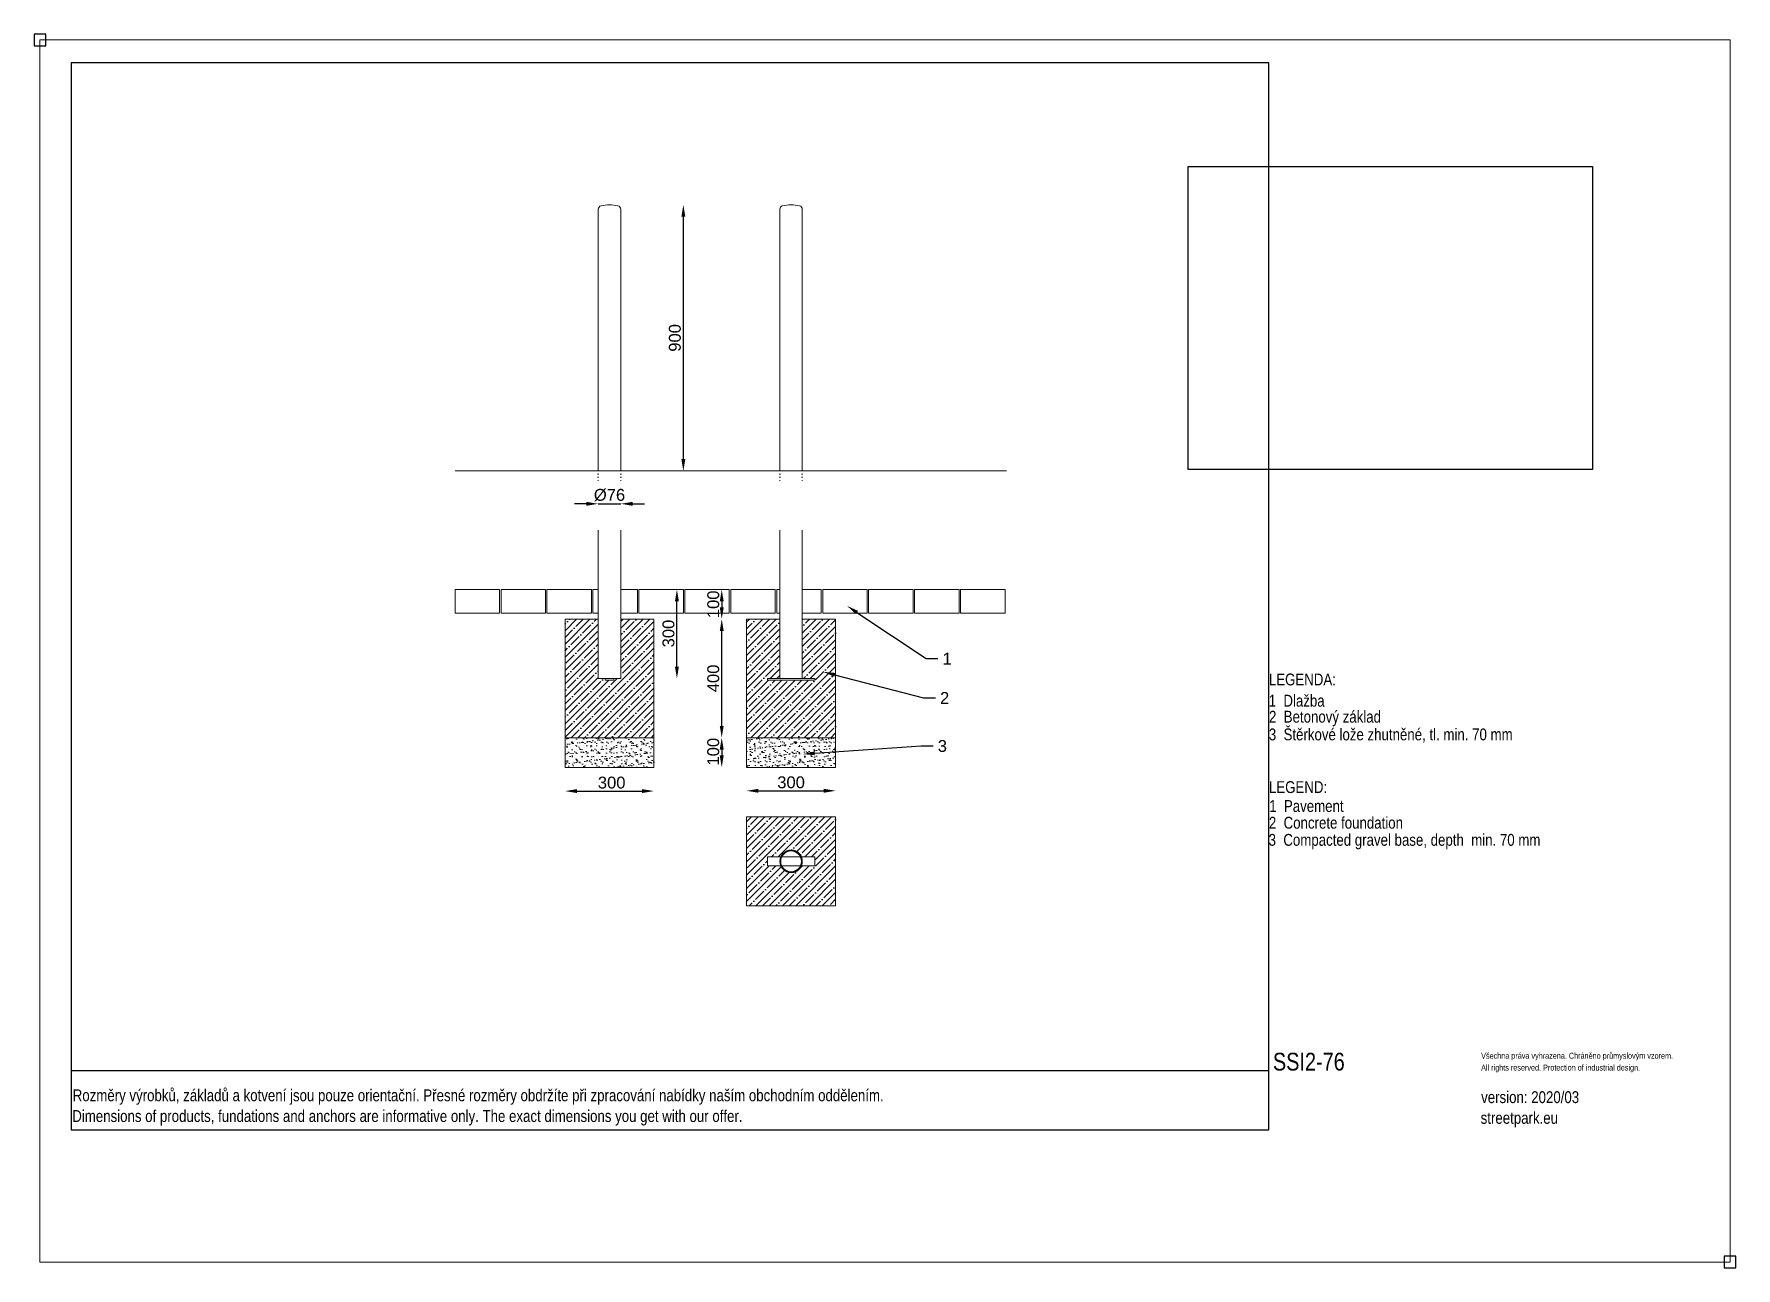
# Model space of a CAD drawing. Header units: millimetres. Extents: x -20 to 5721, y -20 to 4144.
import ezdxf
from ezdxf import colors
from ezdxf.entities.mleader import LeaderData, LeaderLine
from ezdxf.math import Vec2, Vec3

# ---------------------------------------------------------------- set-up
doc = ezdxf.new("R2010")
doc.units = ezdxf.units.MM
doc.linetypes.add('ACAD_ISO07W100', pattern=[3.5, 0.5, -3])
doc.linetypes.add('INCONTINUOUS', pattern=[200000.001, 200000, -0.001])
for name, color, linetype in [('KOTY', 3, 'INCONTINUOUS'), ('OBRYSOVA', 7, 'Continuous'), ('POSTAVY ATD', 8, 'Continuous'), ('SRAFY', 30, 'Continuous'), ('TABULKA', 9, 'Continuous')]:
    doc.layers.add(name, color=color, linetype=linetype)
doc.layers.add('Nekreslit', color=6, linetype='Continuous', plot=False)
doc.styles.add('SEACAD_Arial', font='arial.ttf', dxfattribs={"width": 0.8})
doc.styles.get("Standard").update_dxf_attribs({"font": 'arial.ttf'})
doc.dimstyles.new('PROFI_CSN', dxfattribs={"dimscale": 0, "dimtxt": 3.5, "dimasz": 3, "dimexe": 1, "dimexo": 0, "dimgap": 1.5, "dimtad": 1, "dimlfac": -1, "dimdsep": 46, "dimtxsty": 'Standard', "dimcen": 0, "dimdle": 1, "dimclrd": 256, "dimclre": 256, "dimclrt": 256, "dimadec": 0, "dimazin": 0, "dimtfac": 0.6, "dimtmove": 0, "dimatfit": 1, "dimfxl": 1, "dimtolj": 1, "dimarcsym": 0})
picture_1 = doc.add_image_def('image1.jpg', size_in_pixel=(800, 600))

# ---------------------------------------------------------------- blocks, each defined once
blk = doc.blocks.new('*D1')
at = {"layer": 'DEFPOINTS', "color": 0, "transparency": 16777216}
for p in [(1921, 3567.2), (2170.1, 3567.2), (1991, 2669.2)]:
    blk.add_point(p, dxfattribs=at)
at = {"layer": 'KOTY', "color": 7, "lineweight": -2, "transparency": 16777216}
blk.add_line((2170.1, 2709.2), (2170.1, 3527.2), dxfattribs=at)
at = {"layer": 'KOTY', "color": 7, "transparency": 16777216}
for points in [[(2163.4, 3527.2), (2176.7, 3527.2), (2170.1, 3567.2)], [(2163.4, 2709.2), (2176.7, 2709.2), (2170.1, 2669.2)]]:
    blk.add_solid(points, dxfattribs=at)
at = {"layer": 'KOTY', "color": 7, "lineweight": 9, "transparency": 16777216, "insert": (2141.6, 3118.2), "char_height": 40, "attachment_point": 5, "rotation": 90}
blk.add_mtext('\\A1;900', dxfattribs=at)
blk = doc.blocks.new('*D2')
at = {"layer": 'DEFPOINTS', "color": 0, "transparency": 16777216}
for p in [(1883, 2669.2), (1959, 2669.2), (1959, 2558.4)]:
    blk.add_point(p, dxfattribs=at)
at = {"layer": 'KOTY', "color": 7, "lineweight": -2, "transparency": 16777216}
for p, q in [((1843, 2558.4), (1803, 2558.4)), ((1883, 2558.4), (1959, 2558.4)), ((1999, 2558.4), (2039, 2558.4))]:
    blk.add_line(p, q, dxfattribs=at)
at = {"layer": 'KOTY', "color": 7, "transparency": 16777216}
for points in [[(1843, 2565), (1843, 2551.7), (1883, 2558.4)], [(1999, 2565), (1999, 2551.7), (1959, 2558.4)]]:
    blk.add_solid(points, dxfattribs=at)
at = {"layer": 'KOTY', "color": 7, "lineweight": 9, "transparency": 16777216, "insert": (1921, 2587.9), "char_height": 40, "attachment_point": 5}
blk.add_mtext('\\A1;%%C76', dxfattribs=at)
blk = doc.blocks.new('*D3')
at = {"layer": 'DEFPOINTS', "color": 0, "transparency": 16777216}
for p in [(1771, 1769.2), (2071, 1769.2), (2071, 1589.1)]:
    blk.add_point(p, dxfattribs=at)
at = {"layer": 'KOTY', "color": 7, "lineweight": -2, "transparency": 16777216}
blk.add_line((1811, 1589.1), (2031, 1589.1), dxfattribs=at)
at = {"layer": 'KOTY', "color": 7, "transparency": 16777216}
for points in [[(1811, 1595.7), (1811, 1582.4), (1771, 1589.1)], [(2031, 1595.7), (2031, 1582.4), (2071, 1589.1)]]:
    blk.add_solid(points, dxfattribs=at)
at = {"layer": 'KOTY', "color": 7, "lineweight": 9, "transparency": 16777216, "insert": (1928.3, 1617.5), "char_height": 40, "attachment_point": 5}
blk.add_mtext('\\A1;300', dxfattribs=at)
blk = doc.blocks.new('*D4')
at = {"layer": 'DEFPOINTS', "color": 0, "transparency": 16777216}
for p in [(2299.5, 2169.2), (2383.4, 2169.2), (2383.4, 1769.2)]:
    blk.add_point(p, dxfattribs=at)
at = {"layer": 'KOTY', "color": 7, "lineweight": -2, "transparency": 16777216}
blk.add_line((2299.5, 1809.2), (2299.5, 2129.2), dxfattribs=at)
at = {"layer": 'KOTY', "color": 7, "transparency": 16777216}
for points in [[(2292.9, 2129.2), (2306.2, 2129.2), (2299.5, 2169.2)], [(2292.9, 1809.2), (2306.2, 1809.2), (2299.5, 1769.2)]]:
    blk.add_solid(points, dxfattribs=at)
at = {"layer": 'KOTY', "color": 7, "lineweight": 9, "transparency": 16777216, "insert": (2271.1, 1969.2), "char_height": 40, "attachment_point": 5, "rotation": 90}
blk.add_mtext('\\A1;400', dxfattribs=at)
blk = doc.blocks.new('*D5')
at = {"layer": 'DEFPOINTS', "color": 0, "transparency": 16777216}
for p in [(2495.4, 2269.2), (2299.5, 2169.2), (2383.4, 2169.2)]:
    blk.add_point(p, dxfattribs=at)
at = {"layer": 'KOTY', "color": 7, "lineweight": -2, "transparency": 16777216}
blk.add_line((2299.5, 2229.2), (2299.5, 2209.2), dxfattribs=at)
at = {"layer": 'KOTY', "color": 7, "transparency": 16777216}
for points in [[(2292.9, 2229.2), (2306.2, 2229.2), (2299.5, 2269.2)], [(2292.9, 2209.2), (2306.2, 2209.2), (2299.5, 2169.2)]]:
    blk.add_solid(points, dxfattribs=at)
at = {"layer": 'KOTY', "color": 7, "lineweight": 9, "transparency": 16777216, "insert": (2271.1, 2219.2), "char_height": 40, "attachment_point": 5, "rotation": 90}
blk.add_mtext('\\A1;100', dxfattribs=at)
blk = doc.blocks.new('*D6')
at = {"layer": 'DEFPOINTS', "color": 0, "transparency": 16777216}
for p in [(2383.4, 1769.2), (2683.4, 1769.2), (2683.4, 1590.1)]:
    blk.add_point(p, dxfattribs=at)
at = {"layer": 'KOTY', "color": 7, "lineweight": -2, "transparency": 16777216}
blk.add_line((2423.4, 1590.1), (2643.4, 1590.1), dxfattribs=at)
at = {"layer": 'KOTY', "color": 7, "transparency": 16777216}
for points in [[(2423.4, 1596.8), (2423.4, 1583.4), (2383.4, 1590.1)], [(2643.4, 1596.8), (2643.4, 1583.4), (2683.4, 1590.1)]]:
    blk.add_solid(points, dxfattribs=at)
at = {"layer": 'KOTY', "color": 7, "lineweight": 9, "transparency": 16777216, "insert": (2533.4, 1618.5), "char_height": 40, "attachment_point": 5}
blk.add_mtext('\\A1;300', dxfattribs=at)
blk = doc.blocks.new('*D7')
at = {"layer": 'DEFPOINTS', "color": 0, "transparency": 16777216}
for p in [(1959, 2269.2), (2148.4, 2269.2), (1959, 1969.2)]:
    blk.add_point(p, dxfattribs=at)
at = {"layer": 'KOTY', "color": 7, "lineweight": -2, "transparency": 16777216}
blk.add_line((2148.4, 2009.2), (2148.4, 2229.2), dxfattribs=at)
at = {"layer": 'KOTY', "color": 7, "transparency": 16777216}
for points in [[(2141.7, 2229.2), (2155.1, 2229.2), (2148.4, 2269.2)], [(2141.7, 2009.2), (2155.1, 2009.2), (2148.4, 1969.2)]]:
    blk.add_solid(points, dxfattribs=at)
at = {"layer": 'KOTY', "color": 7, "lineweight": 9, "transparency": 16777216, "insert": (2120, 2120.6), "char_height": 40, "attachment_point": 5, "rotation": 90}
blk.add_mtext('\\A1;300', dxfattribs=at)
blk = doc.blocks.new('*D0')
at = {"layer": 'DEFPOINTS', "color": 0, "transparency": 16777216}
for p in [(2383.4, 1769.2), (2299.5, 1669.2), (2383.4, 1669.2)]:
    blk.add_point(p, dxfattribs=at)
at = {"layer": 'KOTY', "color": 7, "lineweight": -2, "transparency": 16777216}
blk.add_line((2299.5, 1729.2), (2299.5, 1709.2), dxfattribs=at)
at = {"layer": 'KOTY', "color": 7, "transparency": 16777216}
for points in [[(2292.8, 1729.2), (2306.1, 1729.2), (2299.5, 1769.2)], [(2292.8, 1709.2), (2306.1, 1709.2), (2299.5, 1669.2)]]:
    blk.add_solid(points, dxfattribs=at)
at = {"layer": 'KOTY', "color": 7, "lineweight": 9, "transparency": 16777216, "insert": (2271, 1721.9), "char_height": 40, "attachment_point": 5, "rotation": 90}
blk.add_mtext('\\A1;100', dxfattribs=at)

msp = doc.modelspace()

# ---------------------------------------------------------------- hatches: boundary and pattern name
at = {"transparency": 33554508}
h = msp.add_hatch(dxfattribs=at)
h.set_pattern_fill('ANSI35', color=9, scale=5)
h.paths.add_polyline_path([(2071, 2169.2), (1959, 2169.2), (1959, 1969.2), (1936, 1969.2), (1936, 1963.2), (1906, 1963.2), (1906, 1969.2), (1883, 1969.2), (1883, 2169.2), (1771, 2169.2), (1771, 1769.2), (2071, 1769.2)])
h.paths.add_polyline_path([(2683.4, 2169.2), (2571.4, 2169.2), (2571.4, 1969.2), (2613.4, 1969.2), (2613.4, 1963.2), (2453.4, 1963.2), (2453.4, 1969.2), (2495.4, 1969.2), (2495.4, 2169.2), (2383.4, 2169.2), (2383.4, 1769.2), (2683.4, 1769.2)])
h = msp.add_hatch(dxfattribs=at)
h.set_pattern_fill('ANSI35', color=9, scale=5)
h.paths.add_polyline_path([(2683.4, 1502), (2383.4, 1502), (2383.4, 1202), (2683.4, 1202)])
h.paths.add_polyline_path([(2613.4, 1367), (2613.4, 1337), (2568.3, 1337, -0.658758), (2498.5, 1337), (2453.4, 1337), (2453.4, 1367), (2498.5, 1367, -0.658758), (2568.3, 1367)], flags=16)
h.paths.add_polyline_path([(2568.4, 1352, -1), (2498.4, 1352, -1)], flags=0)
at = {"layer": 'SRAFY', "lineweight": 15}
h = msp.add_hatch(dxfattribs=at)
h.set_pattern_fill('AR-SAND', color=9, scale=0.5, style=0)
h.paths.add_polyline_path([(1771.1, 1669.2), (2070.9, 1669.2), (2071, 1769.2), (1771, 1769.2)])
h.paths.add_polyline_path([(2383.5, 1669.2), (2683.2, 1669.2), (2683.2, 1769.2), (2383.5, 1769.2)])
h = msp.add_hatch(dxfattribs=at)
h.set_pattern_fill('ANSI31', color=9, scale=20, angle=90, style=0)
h.set_pattern_definition([(135, (-137582.7214, -11143.0503), (-1.767766953, -1.767766953), [])])
h.paths.add_polyline_path([(2495.4, 1352, 1), (2571.4, 1352, 1)])
h.paths.add_polyline_path([(2568.4, 1352, -1), (2498.4, 1352, -1)], flags=16)

# ---------------------------------------------------------------- linework, layer by layer
at = {"layer": 'Nekreslit'}
msp.add_line((105.1, 646.1), (4145.1, 646.1), dxfattribs=at)
msp.add_lwpolyline([(105.1, 446.1), (4145.1, 446.1), (4145.1, 4046.1), (105.1, 4046.1)], close=True, dxfattribs=at)
at = {"layer": 'OBRYSOVA', "lineweight": 20}
for p, q in [((1883, 3552.3), (1883, 2669.2)), ((1959, 2669.2), (1959, 3552.3)), ((2495.4, 3552.3), (2495.4, 2669.2)), ((2571.4, 2669.2), (2571.4, 3552.3)), ((1883, 2469.2), (1883, 1969.2)), ((1959, 1969.2), (1959, 2469.2)), ((2495.4, 2469.2), (2495.4, 1969.2)), ((2571.4, 1969.2), (2571.4, 2469.2))]:
    msp.add_line(p, q, dxfattribs=at)
at = {"layer": 'OBRYSOVA', "lineweight": 15}
for p, q in [((1883, 2669.2), (1959, 2669.2)), ((2495.4, 2669.2), (2571.4, 2669.2)), ((1883, 1969.2), (1959, 1969.2)), ((2495.4, 1969.2), (2571.4, 1969.2))]:
    msp.add_line(p, q, dxfattribs=at)
at = {"layer": 'OBRYSOVA', "linetype": 'ACAD_ISO07W100', "lineweight": 15, "ltscale": 3}
for p, q in [((1883, 2669.2), (1883, 2629.3)), ((1959, 2669.2), (1959, 2629.3)), ((2495.4, 2669.2), (2495.4, 2629.3)), ((2571.4, 2669.2), (2571.4, 2629.3))]:
    msp.add_line(p, q, dxfattribs=at)
at = {"layer": 'OBRYSOVA'}
for points in [[(-20, 4103.6), (20, 4103.6), (20, 4143.6), (-20, 4143.6)], [(5680.5, -20.1), (5720.5, -20.1), (5720.5, 19.9), (5680.5, 19.9)]]:
    msp.add_lwpolyline(points, close=True, dxfattribs=at)
at = {"layer": 'OBRYSOVA', "lineweight": 20}
for points in [[(1906, 1963.2), (1936, 1963.2), (1936, 1969.2), (1906, 1969.2)], [(2453.4, 1963.2), (2613.4, 1963.2), (2613.4, 1969.2), (2453.4, 1969.2)]]:
    msp.add_lwpolyline(points, close=True, dxfattribs=at)
at = {"layer": 'OBRYSOVA', "lineweight": 15}
for points in [[(2498.5, 1367), (2453.4, 1367), (2453.4, 1337), (2498.5, 1337)], [(2565, 1367), (2501.8, 1367)], [(2501.8, 1337), (2565, 1337)], [(2568.3, 1337), (2613.4, 1337), (2613.4, 1367), (2568.3, 1367)]]:
    msp.add_lwpolyline(points, dxfattribs=at)
for radius in [38, 35]:
    msp.add_circle((2533.4, 1352), radius, dxfattribs=at)
at = {"layer": 'OBRYSOVA', "lineweight": 20}
for centre, radius, start, end in [((1895, 3552.3), 12, 102.72894, 180), ((1921, 3437.2), 130, 77.27106, 102.72894), ((1947, 3552.3), 12, 0, 77.27106), ((2507.4, 3552.3), 12, 102.72894, 180), ((2533.4, 3437.2), 130, 77.27106, 102.72894), ((2559.4, 3552.3), 12, 0, 77.27106)]:
    msp.add_arc(centre, radius, start, end, dxfattribs=at)
at = {"layer": 'POSTAVY ATD', "color": 9, "lineweight": 20}
msp.add_line((1400.1, 2669.2), (3260.1, 2669.2), dxfattribs=at)
at = {"layer": 'POSTAVY ATD', "color": 9, "lineweight": 15}
for p, q in [((1771, 1769.2), (1771, 1669.2)), ((2071, 1769.2), (2071, 1669.2)), ((2383.4, 1769.2), (2383.4, 1669.2)), ((2683.4, 1769.2), (2683.4, 1669.2)), ((1771, 1669.2), (2071, 1669.2)), ((2383.4, 1669.2), (2683.4, 1669.2))]:
    msp.add_line(p, q, dxfattribs=at)
at = {"layer": 'POSTAVY ATD', "lineweight": 15}
for points in [[(1400.1, 2189.2), (1550.1, 2189.2), (1550.1, 2269.2), (1400.1, 2269.2)], [(1555.1, 2189.2), (1705.1, 2189.2), (1705.1, 2269.2), (1555.1, 2269.2)], [(1710.1, 2189.2), (1860.1, 2189.2), (1860.1, 2269.2), (1710.1, 2269.2)], [(2020.1, 2189.2), (2170.1, 2189.2), (2170.1, 2269.2), (2020.1, 2269.2)], [(2175.1, 2189.2), (2325.1, 2189.2), (2325.1, 2269.2), (2175.1, 2269.2)], [(2330.1, 2189.2), (2480.1, 2189.2), (2480.1, 2269.2), (2330.1, 2269.2)], [(2640.1, 2189.2), (2790.1, 2189.2), (2790.1, 2269.2), (2640.1, 2269.2)], [(2795.1, 2189.2), (2945.1, 2189.2), (2945.1, 2269.2), (2795.1, 2269.2)], [(2950.1, 2189.2), (3100.1, 2189.2), (3100.1, 2269.2), (2950.1, 2269.2)], [(3105.1, 2189.2), (3255.1, 2189.2), (3255.1, 2269.2), (3105.1, 2269.2)]]:
    msp.add_lwpolyline(points, close=True, dxfattribs=at)
for points in [[(1883, 2269.2), (1865.1, 2269.2), (1865.1, 2189.2), (1883, 2189.2)], [(1959, 2189.2), (2015.1, 2189.2), (2015.1, 2269.2), (1959, 2269.2)], [(2495.4, 2269.2), (2485.1, 2269.2), (2485.1, 2189.2), (2495.4, 2189.2)], [(2571.4, 2189.2), (2635.1, 2189.2), (2635.1, 2269.2), (2571.4, 2269.2)]]:
    msp.add_lwpolyline(points, dxfattribs=at)
at = {"layer": 'POSTAVY ATD', "color": 9, "lineweight": 15}
for points in [[(1883, 2169.2), (1771, 2169.2), (1771, 1769.2), (2071, 1769.2), (2071, 2169.2), (1959, 2169.2)], [(2495.4, 2169.2), (2383.4, 2169.2), (2383.4, 1769.2), (2683.4, 1769.2), (2683.4, 2169.2), (2571.4, 2169.2)]]:
    msp.add_lwpolyline(points, dxfattribs=at)
msp.add_lwpolyline([(2383.4, 1202), (2683.4, 1202), (2683.4, 1502), (2383.4, 1502)], close=True, dxfattribs=at)
at = {"layer": 'TABULKA', "color": 4, "lineweight": 15}
msp.add_lwpolyline([(5700.5, -0.1), (0, -0.1), (0, 4123.6), (5700.5, 4123.6)], close=True, dxfattribs=at)

# ---------------------------------------------------------------- texts
at = {"style": 'SEACAD_Arial', "width": 0.8}
for s, height, p in [('LEGENDA:', 40, (4145.1, 1945.7)), ('1  Dlažba', 40, (4144.4, 1874)), ('2  Betonový základ', 40, (4145.5, 1820)), ('3  Štěrkové lože zhutněné, tl. min. 70 mm', 40, (4144.9, 1760.3)), ('LEGEND:', 40, (4145.4, 1582.5)), ('1  Pavement', 40, (4146.2, 1518.7)), ('2  Concrete foundation', 40, (4145.1, 1462.3)), ('3  Compacted gravel base, depth  min. 70 mm', 40, (4144.2, 1404.5)), ('SSI2-76 ', 60, (4158.7, 646.1)), ('Všechna práva vyhrazena. Chráněno průmyslovým vzorem.', 20, (4861, 686.1)), ('All rights reserved. Protection of industrial design.', 20, (4861, 646.1)), ('Rozměry výrobků, základů a kotvení jsou pouze orientační. Přesné rozměry obdržíte při zpracování nabídky naším obchodním oddělením.', 39.9982, (110.5, 542.5)), ('version: 2020/03', 40, (4861, 536.3)), ('Dimensions of products, fundations and anchors are informative only. The exact dimensions you get with our offer.', 39.9982, (108.9, 472.6)), ('streetpark.eu', 40, (4859.4, 466.4))]:
    msp.add_text(s, height=height, dxfattribs=at).set_placement(p)

# ---------------------------------------------------------------- dimensions: what is measured, and where the dimension line sits
at = {"layer": 'KOTY', "lineweight": 9}
dim = msp.add_linear_dim(base=(2170.1, 3567.2), p1=(1991, 2669.2), p2=(1921, 3567.2), angle=90, dimstyle='PROFI_CSN', override={"dimscale": 1, "dimtxt": 40, "dimasz": 40, "dimgap": 8, "dimdec": 0, "dimlfac": 1, "dimrnd": 10, "dimse1": 1, "dimse2": 1, "dimclrd": 7, "dimclre": 3, "dimclrt": 7, "dimtdec": 0}, dxfattribs=at)
dim.commit()
dim.dimension.update_dxf_attribs({"geometry": '*D1', "text_midpoint": (2141.6, 3118.2)})
dim = msp.add_linear_dim(base=(1959, 2558.4), p1=(1883, 2669.2), p2=(1959, 2669.2), text='%%C<>', dimstyle='PROFI_CSN', override={"dimscale": 1, "dimtxt": 40, "dimasz": 40, "dimgap": 8, "dimdec": 0, "dimlfac": 1, "dimrnd": 1, "dimse1": 1, "dimse2": 1, "dimclrd": 7, "dimclre": 3, "dimclrt": 7, "dimtdec": 0}, dxfattribs=at)
dim.commit()
dim.dimension.update_dxf_attribs({"geometry": '*D2', "text_midpoint": (1921, 2558.4), "dimtype": 160})
for base, p1, p2, angle, picture, middle in [((2148.4, 2269.2), (1959, 1969.2), (1959, 2269.2), 90, '*D7', (2148.4, 2120.6)), ((2299.5, 2169.2), (2495.4, 2269.2), (2383.4, 2169.2), 270, '*D5', (2299.5, 2219.2)), ((2299.5, 2169.2), (2383.4, 1769.2), (2383.4, 2169.2), 90, '*D4', (2299.5, 1969.2)), ((2299.5, 1669.2), (2383.4, 1769.2), (2383.4, 1669.2), 270, '*D0', (2299.5, 1721.9))]:
    dim = msp.add_linear_dim(base=base, p1=p1, p2=p2, angle=angle, dimstyle='PROFI_CSN', override={"dimscale": 1, "dimtxt": 40, "dimasz": 40, "dimgap": 8, "dimdec": 0, "dimlfac": 1, "dimrnd": 1, "dimse1": 1, "dimse2": 1, "dimclrd": 7, "dimclre": 3, "dimclrt": 7, "dimtdec": 0}, dxfattribs=at)
    dim.commit()
    dim.dimension.update_dxf_attribs({"geometry": picture, "text_midpoint": middle, "dimtype": 160})
for base, p1, p2, picture, middle in [((2071, 1589.1), (1771, 1769.2), (2071, 1769.2), '*D3', (1928.3, 1589.1)), ((2683.4, 1590.1), (2383.4, 1769.2), (2683.4, 1769.2), '*D6', (2533.4, 1590.1))]:
    dim = msp.add_linear_dim(base=base, p1=p1, p2=p2, dimstyle='PROFI_CSN', override={"dimscale": 1, "dimtxt": 40, "dimasz": 40, "dimgap": 8, "dimdec": 0, "dimlfac": 1, "dimrnd": 1, "dimse1": 1, "dimse2": 1, "dimclrd": 7, "dimclre": 3, "dimclrt": 7, "dimtdec": 0}, dxfattribs=at)
    dim.commit()
    dim.dimension.update_dxf_attribs({"geometry": picture, "text_midpoint": middle, "dimtype": 160})

# ---------------------------------------------------------------- pictures from other files: only their frames are drawn
at = {"color": 7, "true_color": 0xfafafa}
image = msp.add_image(picture_1, insert=(3872.8, 2674), size_in_units=(1363.4, 1022.5), dxfattribs=at)
image.dxf.flags = 7

# ---------------------------------------------------------------- leaders
at = {"layer": 'KOTY', "color": 0, "lineweight": 15}
ml = msp.add_multileader_mtext('Standard', dxfattribs=at)
ml.set_content(' 1')
ml.set_leader_properties()
ml.build(insert=Vec2(0, 0))
ml.multileader.update_dxf_attribs({"text_right_attachment_type": 6, "dogleg_length": 40, "arrow_head_size": 40})
ctx = ml.context
ctx.base_point, ctx.char_height, ctx.arrow_head_size, ctx.landing_gap_size, ctx.plane_origin = Vec3(3028.7, 2036), 40, 40, 0.09, Vec3(2722.4, 2213.9)
ctx.right_attachment = 6
notes = []
notes.append((ctx, [(0, (1, 1, 0), (2988.7, 2036), (1, 0), 40, [(0, [(2722.4, 2213.9)], 0, [])])]))
ctx.mtext.insert, ctx.mtext.flow_direction = Vec3(3028.8, 2056), 5
ml = msp.add_multileader_mtext('Standard', dxfattribs=at)
ml.set_content(' 2')
ml.set_leader_properties()
ml.build(insert=Vec2(0, 0))
ml.multileader.update_dxf_attribs({"text_right_attachment_type": 6, "dogleg_length": 40, "arrow_head_size": 40})
ctx = ml.context
ctx.base_point, ctx.char_height, ctx.arrow_head_size, ctx.landing_gap_size, ctx.plane_origin = Vec3(3020.3, 1903.3), 40, 40, 0.09, Vec3(2641.6, 1991.5)
ctx.right_attachment = 6
notes.append((ctx, [(0, (1, 1, 0), (2980.3, 1903.3), (1, 0), 40, [(0, [(2641.6, 1991.5)], 0, [])])]))
ctx.mtext.insert, ctx.mtext.flow_direction = Vec3(3020.4, 1923.3), 5
ml = msp.add_multileader_mtext('Standard', dxfattribs=at)
ml.set_content(' 3')
ml.set_leader_properties()
ml.build(insert=Vec2(0, 0))
ml.multileader.update_dxf_attribs({"text_right_attachment_type": 6, "dogleg_length": 40, "arrow_head_size": 40})
ctx = ml.context
ctx.base_point, ctx.char_height, ctx.arrow_head_size, ctx.landing_gap_size, ctx.plane_origin = Vec3(3012.6, 1741.3), 40, 40, 0.09, Vec3(2647.3, 1722.3)
ctx.right_attachment = 6
notes.append((ctx, [(0, (1, 1, 0), (2972.6, 1741.3), (1, 0), 40, [(0, [(2573.3, 1713.8)], 0, [])])]))
ctx.mtext.insert, ctx.mtext.width, ctx.mtext.flow_direction = Vec3(3012.7, 1761.3), 70.012, 5
for ctx, leaders in notes:
    for number, flags, end, landing, length, lines in leaders:
        leader = LeaderData()
        leader.index, (leader.has_last_leader_line, leader.has_dogleg_vector, leader.attachment_direction) = number, flags
        leader.last_leader_point, leader.dogleg_vector, leader.dogleg_length = Vec3(end), Vec3(landing), length
        for number, points, colour, breaks in lines:
            line = LeaderLine()
            line.index, line.vertices, line.color, line.breaks = number, Vec3.list(points), colors.encode_raw_color(colour), breaks
            leader.lines.append(line)
        ctx.leaders.append(leader)

doc.saveas('drawing.dxf')
